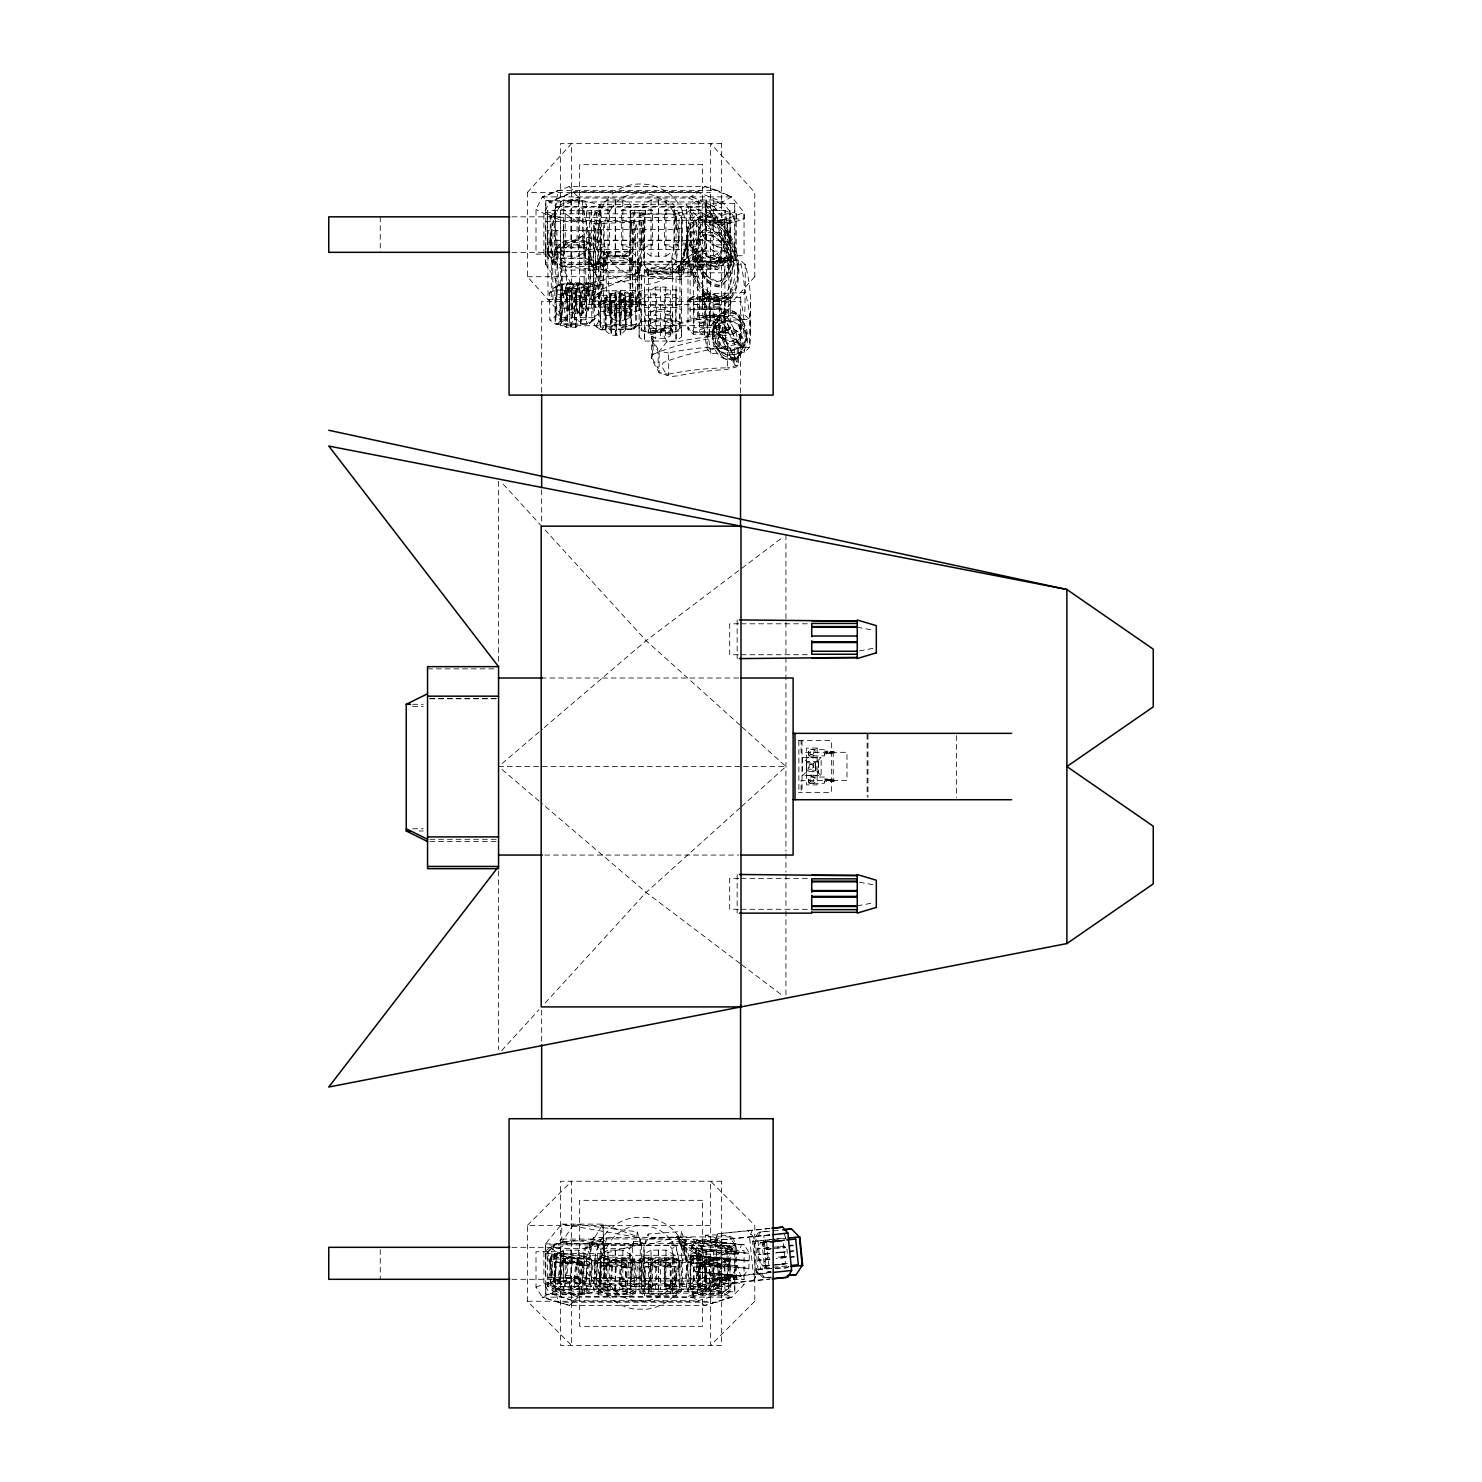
<?xml version="1.0" encoding="UTF-8"?>
<svg xmlns="http://www.w3.org/2000/svg" width="1482" height="1482" viewBox="0 0 1482 1482"><rect width="100%" height="100%" fill="white"/><g stroke="black" fill="none" stroke-linecap="round" stroke-linejoin="round"><path stroke-width="0.75" stroke-dasharray="5 3.75" d="M569.329 186.547L542.319 196.902L536.002 209.462L536.002 254.144L563.53 254.144L563.53 220.614M543.894 254.144L543.894 213.389L549.674 201.941L564.179 195.568L574.405 191.586L698.244 191.586L704.932 186.547L731.775 196.902L744.057 212.648L744.057 255.738L736.258 255.738L736.258 213.834L547.451 213.834L547.451 254.144L558.158 190.53L717.492 190.53L731.775 196.902L713.935 206.535L709.211 207.109L559.436 207.109L556.38 206.535L542.319 196.902L558.158 190.53M545.802 1294.305L545.802 1254.68L551.248 1248.622L585.594 1248.4L591.318 1246.381L597.227 1241.62L602.933 1241.62L606.675 1243.639L681.701 1243.676L710.749 1243.009L717.529 1241.471L710.749 1243.009L719.789 1248.011L724.957 1262.238L690.371 1286.839L686.648 1284.579L679.052 1284.579L674.477 1286.802L674.477 1262.812L671.809 1248.604L672.198 1241.62L678.571 1241.62L686.926 1248.641L690.371 1262.849L690.371 1286.839L724.957 1286.265L734.757 1284.579L734.757 1291.841L599.895 1290.915L582.389 1294.305L545.802 1294.305L545.802 1284.579L555.25 1286.598L555.25 1262.608L558.473 1248.4L568.199 1243.454L592.17 1243.454L597.227 1241.62M545.802 200.478L545.802 250.402L551.248 258.035L584.279 258.035L600.914 262.351L727.458 261.221L734.757 255.237L734.757 203.571L599.895 204.757L582.389 200.478L545.802 200.478L545.802 212.723L550.211 212.723L555.25 210.185L555.25 240.436L558.473 258.313L568.199 264.556L592.17 264.556L597.227 266.853L602.933 266.853L606.675 264.315L681.701 264.278L710.749 265.13L717.529 267.038M550.211 1284.579L550.211 1260.46L553.675 1246.381L563.975 1241.62L568.199 1243.454L606.675 1243.639L602.007 1248.604L601.062 1286.802L596.579 1284.579L589.817 1284.579L583.797 1286.598L583.797 1262.608L585.594 1248.4L592.17 1243.454M592.17 264.556L585.594 258.313L583.797 240.436L583.797 210.185L589.817 212.723L596.579 212.723L601.062 209.925L602.007 258.053L606.675 264.315L568.199 264.556L563.975 266.853L553.675 260.869L550.211 243.122L550.211 212.723M551.119 254.144L551.119 216.983L556.38 206.535L578.276 196.976L580.259 198.032L688.463 198.032L698.263 192.382L722.438 201.941L733.646 216.298L733.646 222.078L717.473 222.078L717.473 217.391L554.342 217.391M554.472 254.144L554.472 216.983L559.474 206.535M560.548 1277.706L560.548 1244.936M560.548 262.685L560.641 220.614L547.451 213.834M545.45 1253.568L604.119 1253.568L641.521 1243.898L636.964 1237.285L561.771 1224.113L545.45 1243.898L545.45 1253.568L561.771 1239.082L561.771 1224.113L602.878 1224.113L639.279 1237.285L641.521 1243.898L641.521 1277.706L545.45 1277.706L545.45 1244.936L641.521 1244.936M560.548 263.981L573.942 288.916L637.149 279.246L641.521 263.981L604.119 251.81L545.45 251.81L561.771 270.057L561.771 288.916L602.878 288.916L639.279 272.336L641.521 263.981L641.521 221.411L545.45 221.411L545.45 262.685L641.521 262.685M582.389 1294.305L582.389 1266.073L584.279 1248.622L591.003 1241.897L605.693 1238.804L717.529 1239.508L734.757 1251.919L705.376 1291.841L705.376 1263.461L701.171 1246.103L694.298 1241.897L678.534 1238.804L683.35 1245.195L686.611 1262.479L705.376 1263.461L733.016 1249.752L694.298 1241.897L683.35 1245.195L600.914 1245.195L584.279 1248.622M582.389 200.478L582.389 236.064L584.279 258.035L591.003 266.519L605.693 270.409L717.529 269.539L734.757 253.885L705.376 203.571L705.376 239.343L701.171 261.221L694.298 266.519L678.534 270.409L683.35 262.351L686.611 240.584L705.376 239.343L733.016 256.608L694.298 266.519L683.35 262.351M589.817 1284.579L589.688 1244.936M589.688 262.685L589.817 212.723M596.579 1284.579L597.765 1246.381L602.933 1241.62M602.933 266.853L597.765 260.869L596.579 212.723M604.119 1277.706L604.119 1244.936M604.119 262.685L604.119 221.411M630.146 1262.812L630.146 1286.246L645.374 1286.246L643.91 1243.639L640.076 1241.62L633.703 1241.62L631.11 1243.639L629.665 1248.604L630.146 1262.812L633.222 1260.46L640.817 1260.46L645.374 1262.812M630.146 240.158L630.146 210.629L645.374 210.629L643.91 264.315L640.076 266.853L633.703 266.853L631.11 264.315L629.665 258.053L630.146 240.158L633.222 243.122L640.817 243.122L645.374 240.158M633.222 1260.46L630.146 1286.246L633.222 1284.486L632.592 1246.381L633.703 1241.62M633.222 243.122L633.222 212.871L630.146 210.629L633.222 243.122L632.592 260.869L633.703 266.853M643.91 1278.281L643.91 1245.51L648.19 1238.452L677.237 1236.896L681.442 1245.51L681.424 1291.285L676.051 1295.787L644.503 1295.787L639.131 1291.285L639.131 1262.664L644.503 1259.663L676.051 1259.663L681.424 1262.664L681.424 1261.59L676.051 1258.255L644.503 1258.255L639.131 1261.553M639.131 337.007L639.131 291.75L644.503 289.898L676.051 289.898L681.424 291.75L681.424 337.007L676.051 341.045L644.503 341.045L639.131 337.007L639.131 327.244L644.503 331.264L676.051 331.264L681.424 327.244L681.424 337.007M640.817 1260.46L645.374 1286.246L640.817 1284.486L640.076 1241.62M640.817 243.122L640.817 212.871L645.374 210.629L640.817 243.122L640.076 266.853M641.298 1288.432L641.298 1264.887L648.523 1260.385L648.523 1293.675L641.298 1288.432L641.298 1279.485L648.523 1281.022L648.523 1293.675M679.905 314.258L679.905 330.69L672.661 332.394L648.523 332.394L641.298 330.69L641.298 314.258M641.298 279.468L641.298 274.985L648.523 267.779L672.661 267.779L679.905 274.985L679.905 330.69M705.376 239.343L686.611 204.757L686.703 261.962L681.312 279.616L648.19 276.43L643.91 261.962L643.91 220.688M644.503 289.898L644.503 341.045L644.503 331.264M681.424 228.172L676.051 229.525L644.503 229.525L644.503 214.13L676.051 214.13L681.424 215.964L681.442 261.962L677.237 272.818L648.19 270.854L643.91 261.962L735.091 261.962L735.091 251.088L696.392 251.088L681.442 261.962M649.487 1290.748L649.487 1265.239L671.198 1265.239L671.198 1290.748M671.198 318.686L671.198 330.56L649.487 330.56L649.487 318.686L671.198 318.686L671.198 320.964M650.968 1266.35L650.968 1278.855L670.216 1278.855L670.216 1266.35M651.358 358.607L651.358 337.285L653.099 333.005L665.548 327.578A196.902 131.861 0 0 1 721.363 313.739L725.272 313.239L736.165 332.95L738.592 343.731L738.592 365.072L736.165 367.073L726.365 369.518A226.727 151.831 0 0 0 677.7 375.872L671.087 376.521L659.157 372.723L651.358 358.607L653.099 354.328L653.099 333.005L655.526 331.987A179.433 120.172 0 0 1 718.696 316.314L723.179 315.87L725.272 313.239M651.358 337.285L659.157 351.401L659.157 372.723L668.456 374.261L668.456 352.938L671.642 352.271A210.574 141.012 0 0 1 727.495 346.51L738.592 343.731L723.179 315.87L723.179 337.192L725.272 347.362L736.165 367.073M672.661 1260.385L679.905 1264.887L679.905 1288.432L672.661 1293.675L672.661 1260.385L648.523 1260.126M729.996 212.723L729.996 243.122L724.957 210.611L724.957 240.881L719.789 258.794L710.749 265.13L714.991 267.038L724.587 260.925L729.996 243.122L724.957 240.881L690.371 209.888L686.648 212.723L679.052 212.723L674.477 209.925L674.477 240.158L671.809 258.053L672.198 266.853L678.571 266.853L686.926 258.016L690.371 240.121L690.371 209.888L724.957 210.611L729.996 212.723L734.757 212.723L734.757 203.571M676.051 289.898L676.051 341.045L676.051 331.264M676.051 229.525L676.051 214.13L676.051 307.33L681.424 310.312L681.424 215.964M679.052 1284.579L679.052 1260.46L676.163 1246.381L672.198 1241.62L668.345 1243.639L671.809 1248.604L676.163 1246.381M676.163 260.869L671.809 258.053L668.345 264.315L672.198 266.853L676.163 260.869L679.052 243.122L679.052 212.723M679.905 279.468L679.905 274.985M681.442 1245.51L696.392 1254.142L735.091 1254.142L735.091 1245.51L643.91 1245.51L648.19 1234.024L681.312 1231.505L686.703 1245.51L686.611 1290.915L705.376 1263.461M724.587 1246.325L719.789 1248.011L714.991 1241.471L724.587 1246.325L729.996 1260.46L730.274 1291.285L724.902 1295.787L693.354 1295.787L687.981 1291.285L687.981 1261.59L693.354 1258.255L724.902 1258.255L730.274 1261.553L730.274 1262.664L724.902 1259.663L693.354 1259.663L687.981 1262.664M687.981 300.401L687.981 328.615L693.354 332.672L724.902 332.672L730.274 328.615L730.274 300.401L724.902 297.4L693.354 297.4L687.981 300.401L693.354 299.105L724.902 299.105L730.274 300.383M690.149 1288.432L690.149 1279.485L697.374 1281.022L697.374 1293.675L690.149 1288.432L690.149 1264.887L697.374 1260.385L721.512 1260.126M693.354 332.672L693.354 297.4M696.392 1278.281L696.392 1245.51M696.392 261.962L696.392 220.688M697.374 1293.675L697.374 1260.385M699.819 1266.35L699.819 1278.855L719.066 1278.855L719.066 1266.35M702.542 303.199L702.783 266.149L706.543 261.277L740.166 260.054L745.242 264.611A320.557 214.668 0 0 1 749.651 319.464L749.651 347.344L744.575 352.271L710.952 353.494L707.192 348.881A479.501 321.112 0 0 1 702.783 294.029L745.242 292.51A320.557 214.668 0 0 1 749.651 347.344L707.192 348.881L707.192 321.001A479.501 321.112 0 0 1 702.783 266.149L745.242 264.611L745.242 292.51L740.166 297.437L706.543 298.642L702.783 294.029M705.099 1278.281L705.099 1254.105L689.519 1245.51M705.099 220.688L705.099 251.125L689.519 261.962M722.494 340.693L722.494 321.501L725.439 320.779L737.239 342.138L737.239 361.33L734.294 362.053L722.494 340.693L725.439 339.971L737.239 361.33M724.902 332.672L724.902 297.4M725.439 339.971L725.439 320.779M727.162 1278.281L727.162 1245.51M727.162 261.962L727.162 220.688M668.456 374.261L671.642 373.594A210.574 141.012 0 0 1 727.495 367.832L727.495 346.492M728.755 1288.432L728.755 1264.887L721.512 1260.385L721.512 1293.675L728.755 1288.432L728.755 1279.485L721.512 1281.022L554.342 1280.893L554.342 1251.716L554.472 1281.208L559.474 1289.507M734.294 362.053L734.294 342.861L722.494 321.501M734.757 1291.841L734.757 1250.845L733.016 1249.03L727.458 1246.103L694.298 1241.897L717.529 1239.508L701.171 1246.103L683.35 1245.195M750.522 333.58L750.522 301.124M569.477 304.94L570.348 325.243M572.404 317.204L572.033 295.066M618.735 304.551L618.976 300.939M610.695 293.732L610.084 317.685L611.269 335.117L610.936 293.584L605.416 298.308L605.879 331.06L611.029 335.265L620.587 335.117C618.605 328.634 620.347 252.829 621.217 314.555M624.904 307.552L625.608 296.641L626.071 329.375L620.587 335.117M686.722 246.049C686.277 233.396 688.482 215.094 703.302 211.815C736.721 214.927 753.912 292.084 721.641 305.477C695.299 301.55 687.648 268.724 686.722 246.049C687.741 264.778 693.557 284.6 708.192 297.234C728.644 308.515 701.134 293.973 701.801 290.88M686.963 249.847C686.666 238.139 687.852 225.208 697.633 217.539L703.542 215.446C727.236 218.299 736.072 247.124 737.98 267.612M687.222 253.478C686.981 239.621 690.204 219.91 704.932 214.649C720.437 215.798 727.662 233.007 733.368 245.29M737.721 263.815C738.184 276.467 735.98 294.77 721.141 298.049L714.62 297.178L707.933 293.455L701.542 287.082M737.98 267.445L737.74 278.245L735.776 287.545L732.219 294.881L727.31 299.753L732.219 294.881M624.774 308.645C624.478 330.764 618.531 280.154 630.072 294.714L631.128 326.688L619.643 326.855L619.106 320.371L619.328 301.402L625.552 298.401L625.923 328.485L619.643 326.855L619.457 300.957L630.943 300.79L631.128 326.688M569.273 304.94L569.625 300.383M572.737 312.646L572.145 321.168M605.693 260.943L606.749 251.532L630.832 251.199L638.205 257.905L638.612 263.833A161.742 10.17 89.2 0 0 640.15 295.715L639.113 310.553L631.647 312.109L607.564 312.461L600.581 311.109L600.469 308.571A140.197 8.818 89.2 0 1 598.987 267.408L599.673 258.461L606.749 251.532L607.25 257.979A150.404 9.466 89.2 0 0 609.102 293.51L609.398 301.717L607.564 312.461L607.416 309.627A127.804 8.04 89.2 0 1 605.749 263.036L605.693 260.943L629.776 260.591L630.832 251.199L631.332 257.627A150.404 9.466 89.2 0 0 633.185 293.177L633.481 301.365L631.647 312.109L631.499 309.275A127.804 8.04 89.2 0 1 629.831 262.685L629.776 260.591M602.878 288.916L604.119 251.81L602.878 288.916L593.726 270.057L589.688 251.81M636.964 1237.285L637.149 1231.783L573.942 1224.113L560.548 1243.898M691.538 1255.717L749.114 1261.052L714.083 1258.718L690.964 1255.884L710.971 1256.569L749.132 1260.737L691.557 1255.402M616.364 330.653L616.456 305.848M576.906 288.323L576.035 305.329L577.924 313.313M576.239 294.436L576.239 305.329M580.092 300.086L579.499 309.849L577.739 313.313M618.772 300.939L619.328 294.992M621.551 311.313L620.606 320.205L619.383 317.593M568.199 1243.454L561.826 1241.897L605.693 1238.804L600.914 1245.195L599.895 1290.915L582.389 1266.073L551.248 1248.622M569.421 300.383L570.829 290.342L571.867 292.325M598.469 1294.731L600.895 1257.255L632.388 1259.292L637.538 1262.942L635.611 1292.619L629.961 1296.769L598.469 1294.731L593.411 1289.877L595.319 1260.237L600.895 1257.255M604.971 1256.569L602.618 1292.878L595.745 1287.191L597.394 1261.478L604.971 1256.569L629.053 1258.125L635.926 1263.979L634.259 1289.673L626.701 1294.434L629.053 1258.125M605.064 1286.784L606.601 1262.96L611.918 1260.348L621.477 1260.96L626.423 1264.239L624.885 1288.062L619.606 1289.988L610.047 1289.377L605.064 1286.784L610.047 1289.377L611.918 1260.348M612.529 1266.239L611.362 1284.227L605.156 1285.468L611.362 1284.097L599.877 1283.486L601.044 1265.498L612.529 1266.239L606.508 1264.276M614.734 1289.673L616.808 1260.663M626.33 1265.572L620.124 1266.721L618.976 1284.709L624.959 1286.765M621.477 1260.96L619.606 1289.988L624.885 1288.006M629.961 1296.769L632.388 1259.292M615.049 292.121L614.048 304.625L615.382 320.353C633.296 325.651 624.959 301.365 624.959 291.898L615.4 292.028L609.973 295.066L609.936 317.463L615.382 320.353L616.679 311.368L616.067 294.714L615.808 293.51L615.067 322.872M615.345 295.214L614.974 317.63M686.703 1245.51L680.942 1236.896L681.312 1231.505M712.527 331.283L714.454 321.613L719.585 315.221C700.282 344.38 755.338 354.05 741.519 319.019C765.861 355.847 710.341 381.708 712.527 331.283C710.786 355.217 748.929 357.255 746.409 332.061M712.935 330.393L713.287 340.638M712.527 339.749C710.008 314.555 748.132 316.592 746.409 340.527M746.409 336.21L746.002 341.397L741.926 350.03M618.92 297.678L619.606 293.084M561.215 251.532L563.345 241.696L587.317 241.696L594.578 247.661L595.171 252.477A124.229 14.283 -90 0 0 597.098 279.301L597.376 285.507L594.856 294.029L587.187 295.659L563.216 295.659L556.491 294.029L556.343 291.88A106.463 12.245 -90 0 1 554.768 256.608L556.232 247.661L563.345 241.696L564.086 246.846A116.43 13.375 -90 0 0 566.476 276.578L566.772 283.618L563.216 295.659L563.012 293.288A97.219 11.171 -90 0 1 561.233 253.348L561.215 251.532L585.186 251.532L587.317 241.696L588.058 246.846A116.43 13.375 -90 0 0 590.447 276.578L590.744 283.618L587.187 295.659L586.983 293.288A97.219 11.171 -90 0 1 585.205 253.348L585.186 251.532M697.244 240.417C695.28 256.645 699.245 287.36 720.66 286.915C737.777 273.688 725.754 223.967 704.506 221.244L700.301 225.764L697.244 240.417L698.874 235.119L704.728 228.821C713.805 226.357 720.326 235.694 723.809 242.733M697.059 252.625L699.263 241.029L705.136 234.73C719.53 232.544 726.161 250.736 728.236 262.166M699.115 229.599C697.54 240.51 702.06 259.498 715.695 258.813C724.42 252.755 721.715 239.676 718.251 231.266M728.329 263.092L726.124 274.689L720.252 280.987C741.722 267.26 729.385 218.595 703.061 219.114C684.943 234.526 694.41 267.871 712.323 280.302M568.162 309.831C585.464 311.776 570.255 271.447 566.717 297.085C568.68 327.263 568.829 296.289 571.459 290.713M571.811 324.299L572.348 321.168M591.318 1246.381L589.817 1260.46L583.797 1286.598M690.371 209.888L683.369 260.869L678.571 266.853M551.341 1256.366L547.932 1285.876L552.749 1290.97L584.093 1294.601L589.947 1290.729L593.356 1261.219M552.749 1290.97L557.065 1253.661L588.41 1257.292L593.356 1261.201M554.731 1279.8L556.806 1261.904L568.217 1263.22L566.143 1281.133L559.881 1282.06M561.178 1253.179L556.991 1289.321L550.396 1283.301L553.36 1257.718L561.178 1253.179L585.149 1255.958L591.707 1262.145L588.762 1287.728L580.963 1292.1L585.149 1255.958M559.733 1283.356L562.475 1259.644L567.921 1257.31L577.443 1258.403L582.204 1261.923L579.462 1285.635L574.09 1287.302L564.568 1286.209L559.733 1283.356L564.568 1286.209L567.921 1257.31M569.236 1286.746L572.774 1257.866M582.055 1263.257L575.794 1264.09L573.719 1282.004L579.61 1284.338L573.738 1281.874L585.149 1283.319M577.443 1258.403L574.09 1287.302L579.462 1285.579M584.093 1294.601L588.41 1257.292M563.975 266.853L551.248 260.869L547.655 257.516L545.802 255.089L545.802 243.122L550.211 243.122L555.25 240.436L583.797 240.436L589.817 243.122L596.579 243.122L601.062 209.925M576.313 291.102L578.258 284.859L580.296 296.363M579.295 309.849L579.666 289.731M615.956 335.043L616.29 301.179M616.382 333.506L615.715 335.191L615.03 327.541M620.828 334.988L620.754 294.659M621.199 317.241L620.402 320.205L618.939 304.551M550.211 243.122L555.25 210.185M696.392 251.088L677.237 272.818L729.885 272.818L735.091 261.962L696.392 251.088L694.669 261.962L677.237 272.818L643.91 261.962M600.581 311.109L601.618 296.27A161.742 10.17 89.2 0 1 600.08 264.389L599.673 258.461M608.694 308.719L610.102 300.476L631.777 300.161L630.461 310.572L608.787 310.887L608.694 308.719L630.369 308.404L631.777 300.161M608.787 310.887L610.102 300.476M638.205 257.905L637.519 266.834A140.197 8.818 89.2 0 0 639.001 307.997L639.113 310.553M720.326 336.859C714.991 326.503 720.641 302.773 735.535 312.461C743.519 320.779 744.001 343.991 729.051 344.12C691.686 322.02 751.3 290.676 739.648 336.729M719.27 330.708C719.381 314.981 742.63 319.352 740.166 333.709M718.066 338.896C710.786 356.643 741.352 367.128 742.149 346.028C745.539 329.226 720.604 318.445 718.066 338.896C720.678 327.281 737.591 327.874 740.889 338.748M739.11 334.284C750.929 369.796 709.822 368.277 719.789 334.413M719.27 347.603C719.381 331.875 742.63 336.266 740.166 350.604M740.166 323.539C740.074 339.267 716.806 334.876 719.27 320.538M740.166 340.434C740.074 356.162 716.806 351.79 719.27 337.451M674.477 1286.802L679.052 1260.46L686.648 1260.46L690.371 1262.849L724.957 1262.238L729.996 1260.46L724.957 1286.265M705.691 1235.173C737.832 1245.806 744.872 1233.08 705.691 1235.173L702.487 1250.789L738.166 1253.994L741.574 1244.491L699.43 1240.712L702.357 1250.641L738.166 1253.994L733.312 1238.063M572.015 324.299L570.996 327.244M769.491 1265.369C762.063 1269.759 763.471 1256.236 769.547 1257.959M606.712 1237.47L602.841 1255.291L593.356 1237.47L692.372 1237.47L701.82 1255.291L587.428 1255.291L593.356 1237.47M589.688 1253.568L593.726 1239.082L602.878 1224.113L604.119 1253.568L602.878 1224.113M556.491 294.029L559.029 285.507L558.751 279.301A124.229 14.283 -90 0 1 556.806 252.496L556.232 247.661M564.586 292.047L567.328 282.821L588.891 282.821L586.242 293.899L564.679 293.899L564.586 292.047L586.168 292.047L588.891 282.821M564.679 293.899L567.328 282.821M594.578 247.661L593.115 256.608A106.463 12.245 -90 0 0 594.69 291.88L594.856 294.029M561.308 321.724L562.308 306.292L560.918 295.066L559.9 310.498L560.974 321.816L567.347 319.76L568.217 309.682L567.31 297.122L561.233 294.992M574.608 297.215L574.405 319.149L580.703 321.816L582.055 309.831L581.277 295.807L574.608 297.215L586.298 297.122L586.353 319.76L574.664 319.853L575.794 309.682L574.886 297.122M580.648 295.066L579.629 310.498L580.703 321.816M619.42 293.084L619.939 292.047M625.293 320.131L630.591 317L629.961 295.918L623.885 297.53L624.941 320.205M684.499 249.643L677.385 272.095L701.82 249.643L587.428 249.643L593.356 272.095L692.372 272.095L701.82 249.643M678.015 272.095L685.24 249.643M712.935 330.579C714.25 319.352 727.958 312.202 737.332 319.352M610.232 318.185L611.844 301.068L600.377 301.235L600.562 327.133L612.177 326.522L612.01 301.513L605.73 298.697L605.934 329.282L612.029 326.966L609.973 295.066M600.562 327.133L600.377 301.235M605.934 329.282L605.73 298.697M625.552 298.401L625.886 330.653M630.943 300.79L630.146 316.703L624.033 315.129L635.722 314.666L635.574 297.678L623.885 297.53L625.756 329.004M817.138 757.858L817.138 784.886L806.597 784.886L806.597 757.858L817.138 757.858L818.453 761.378L818.453 771.696L817.138 775.216L806.597 775.216M698.374 1272.001L701.949 1262.664L721.678 1264.016L737.61 1265.869L740.685 1275.946L698.374 1272.001L740.685 1275.946M722.679 261.962L727.162 251.088L735.091 261.962L735.091 220.688L560.641 220.614M769.695 1228.43L752.337 1230.116A604.73 1.964 -5.7 0 0 717.788 1233.784L715.028 1240.471L718.733 1277.836L722.753 1283.875L753.115 1280.911A403.678 1.315 -5.7 0 0 769.325 1279.207M752.337 1230.116L749.577 1236.803L753.282 1274.168L757.302 1280.207L770.307 1278.929M593.356 272.095L602.841 249.643L606.712 272.095M741.519 332.061C738.907 343.694 721.993 343.083 718.696 332.209M567.958 287.953L566.476 298.604L567.977 311.072C574.071 314.48 582.111 314.629 588.15 310.887C589.373 302.661 593.578 288.49 583.13 284.859C558.232 279.894 575.461 298.679 567.977 311.072M573.052 285.081C566.031 322.724 580.666 320.297 573.608 284.859M577.387 286.267L578.462 284.859M578.276 313.091L578.814 311.905M583.148 313.091C590.151 275.448 575.535 277.875 582.593 313.313M763.545 1242.12L760.599 1242.453L757.617 1248.9L758.728 1260.237L762.934 1265.98L768.788 1265.424M729.885 261.962L735.091 251.088M566.161 290.342L564.568 309.738L566.328 327.244L567.884 312.646L566.606 290.713L561.03 293.288C560.752 303.958 554.639 321.001 566.328 327.244L575.85 327.244L580.907 323.521C581.018 313.258 587.576 295.622 575.683 290.342L574.09 309.738L575.85 327.244L577.443 307.848L575.683 290.342M561.178 323.521L562.475 307.626L561.03 293.288M580.759 293.288L579.462 309.182L580.907 323.521M571.626 326.373L570.551 326.874M681.312 279.616L680.942 272.818L686.703 261.962M815.934 768.954L815.452 770.844L806.838 770.844L806.838 762.23L815.934 762.378M778.217 1230.375L760.359 1232.135L755.264 1241.305L758.099 1269.87L764.897 1277.854L771.585 1277.188M753.115 1280.911L757.061 1274.094L753.356 1236.729L748.151 1230.82L717.788 1233.784M714.991 267.038L719.789 258.794L724.587 260.925M663.362 328.411L661.491 331.598L667.011 341.582L677.7 341.749A226.727 151.831 0 0 1 726.365 335.395L736.165 332.95M714.454 325.929L717.01 321.965M744.483 345.88L738.536 353.031M740 355.736C759.006 316.24 693.483 324.78 723.346 357.884L721.586 356.773M728.551 1280.318L737.758 1266.017L701.949 1262.664L702.857 1278.021L728.551 1280.318L702.764 1277.929M705.376 1291.841L733.016 1249.752L701.171 1246.103L686.611 1262.479L599.895 1262.479L582.389 1266.073L547.655 1252.364M766.75 1231.283L758.673 1232.209L752.56 1241.471L755.394 1270.037L763.211 1277.929L771.27 1277.002M743.334 1276.095L748.873 1268.444L749.392 1253.346L744.39 1244.806L719.252 1241.916L696.781 1240.564L691.242 1248.177L690.723 1263.275L695.725 1271.852L743.334 1276.095L695.725 1271.852M604.786 297.808L604.952 315.407L616.419 315.24L617.179 306.478L616.493 297.938L610.139 296.196L609.269 306.533L610.325 317L616.419 315.24L616.271 297.641L604.786 297.808L604.952 315.407M610.325 317L611.214 306.663L610.139 296.196M629.961 295.918L629.09 306.255L630.332 317.833M635.352 297.363L635.519 314.962M706.543 261.277A604.73 404.975 0 0 0 710.952 316.111L707.192 321.001L749.651 319.464L744.575 314.906A403.678 270.335 0 0 0 740.166 260.054M667.011 341.582L659.157 351.401L668.456 352.938M562.882 290.546L561.548 299.66L562.827 308.163L574.256 308.163L572.96 299.66L574.312 290.546L562.882 290.546L564.16 299.049L562.827 308.163M587.946 289.009C583.538 298.29 589.076 325.595 589.428 296.381C585.872 272.04 570.755 312.257 587.891 309.831M593.3 290.546L591.966 299.66L593.597 307.774L594.578 299.049L593.652 290.768L581.889 290.546L583.167 299.049L581.833 308.163L593.245 308.163M527.407 192.475L571.552 143.476L571.552 325.707L527.407 276.708L527.407 192.475L710.638 192.475M501.676 1050.627L538.948 1009.798M545.172 1002.999L646.115 892.423L739.907 807.986M709.248 1289.507L718.974 1279.096L718.974 1274.928M704.95 1278.318L704.95 1274.928L724.161 1274.928L724.161 1279.096L713.935 1289.507L692.113 1297.083L580.259 1296.25L559.436 1289.044L542.319 1297.158L536.002 1287.191L536.002 1251.716L563.53 1251.716L563.53 1278.318M543.894 1251.716L543.894 1284.06L549.674 1293.156L573.441 1300.733L698.263 1300.733L722.438 1293.156L733.646 1281.745L733.646 1277.169L717.473 1277.169L717.473 1280.893M559.436 1289.044L709.211 1289.044L713.935 1289.507L731.775 1297.158L542.319 1297.158L569.125 1305.364L705.636 1305.364L731.775 1297.158L744.057 1284.635L744.057 1250.456L736.258 1250.456L736.258 1283.708L547.451 1283.708L560.641 1278.318L735.091 1278.281L735.091 1245.51L729.885 1236.896L677.237 1236.896L643.91 1245.51M817.138 761.378L821.139 757.376L821.139 775.697L802.003 775.697M527.407 1225.373L571.552 1181.228L571.552 1345.397L527.407 1301.252L527.407 1225.373L710.638 1225.373M697.374 257.331L690.149 264.259L690.149 317.833L697.374 319.334L721.512 319.334L728.755 317.833L728.755 264.259L721.512 257.331L697.374 257.331L697.374 319.334M741.611 806.449L785.942 766.546L741.611 726.625M717.01 317.648C722.456 308.719 736.202 308.793 740.963 318.204C735.961 312.424 726.995 310.312 720.4 314.629M633.296 329.06L638.575 324.502L633.648 328.745M670.438 325.243L665.288 329.671L655.711 329.671L650.579 325.243M502.083 763.545L542.486 729.07M544.246 727.569L646.115 640.65L739.944 569.681M589.892 322.928L595.171 318.463M589.354 323.391L594.634 318.926M714.139 336.136L719.27 331.801L719.27 297.437L714.139 294.177L704.561 294.177L699.411 297.437L699.411 331.801L704.561 336.136L714.139 336.136L714.139 294.177M724.902 334.21L730.274 329.708L730.274 327.355L724.902 331.412L693.354 331.412L687.981 327.355L687.981 329.708L693.354 334.21L724.902 334.21L724.902 331.412M603.193 290.88L635.018 290.472L640.446 293.399L640.946 320.297L635.667 324.428A263.036 16.543 89.2 0 1 631.554 328.874L600.062 329.319L594.634 325.336L594.134 298.456A496.303 31.215 89.2 0 1 598.228 294.01L603.545 290.935L604.174 324.891A263.036 16.543 89.2 0 1 600.062 329.319L599.432 295.363A393.508 24.749 89.2 0 1 603.545 290.935M640.946 320.297A331.283 20.822 89.2 0 1 636.834 324.725L631.554 328.856L630.924 294.918A393.508 24.749 89.2 0 1 635.018 290.472L635.667 324.428L604.174 324.891L598.747 320.909L598.228 294.01M737.221 358.199L738.536 357.181L734.516 359.015L725.754 358.811M598.469 313.665L593.17 317.722A199.533 22.934 -90 0 1 586.576 323.965L555.231 323.965L549.841 319.908L549.507 293.121A375.872 43.2 -90 0 1 556.12 286.878L561.419 283.877L592.763 283.877L598.135 286.878L598.469 313.665A251.088 28.862 -90 0 1 591.855 319.927L586.576 323.965L586.15 290.139A298.141 34.271 -90 0 1 592.763 283.877L593.17 317.722L561.826 317.722L556.454 313.665L556.12 286.878M632.592 1246.381L629.665 1248.604L602.007 1248.604M569.125 1305.364L574.405 1301.363L549.674 1293.156L722.438 1293.156M681.424 1289.618L676.051 1293.675L644.503 1293.675L639.131 1289.618M730.274 1289.618L724.902 1293.675L693.354 1293.675L687.981 1289.618M741.797 568.291L782.274 537.688M573.441 1300.733L580.259 1296.25M679.905 1267.555L679.905 1262.683L672.661 1257.292L648.523 1257.292L641.298 1262.683L641.298 1267.555M728.755 1267.555L728.755 1262.683L721.512 1257.292L697.374 1257.292L690.149 1262.683L690.149 1267.555M600.914 1245.195C583.482 1239.786 559.9 1236.822 545.802 1250.975L545.802 1260.46C562.363 1264.072 579.832 1262.571 596.579 1260.46L601.062 1262.812L674.477 1262.812L679.052 1260.46M578.591 256.164L586.576 250.477L586.576 204.497L578.591 200.014L563.697 200.014L555.713 204.497L555.713 250.477L563.697 256.164L578.591 256.164L578.591 200.014M622.848 256.164L630.832 250.477L630.832 204.497L622.848 200.014L607.953 200.014L599.951 204.497L599.951 250.477L607.953 256.164L622.848 256.164L622.848 200.014M665.955 256.164L673.94 250.477L673.94 204.497L665.955 200.014L651.043 200.014L643.058 204.497L643.058 250.477L651.043 256.164L665.955 256.164L665.955 200.014M721.641 204.497L713.639 200.014L698.744 200.014L690.76 204.497L690.76 250.477L698.744 256.164L713.639 256.164L721.641 250.477M551.248 258.035L582.389 236.064L599.895 204.757L600.914 262.351L605.693 270.409L561.826 266.519L568.199 264.556M596.579 243.122L601.062 240.158L674.477 240.158L679.052 243.122L686.648 243.122L690.371 240.121L724.957 240.881M635.722 1290.952L630.091 1294.657L598.617 1292.619L593.504 1288.21M655.711 287.045L650.579 290.342L650.579 335.914L655.711 338.285L665.288 338.285L670.438 335.914L670.438 290.342L665.288 287.045L655.711 287.045L655.711 338.285M597.19 294.288L602.155 291.157L596.857 294.51M727.458 260.925L733.016 257.516M693.354 296.548L687.981 299.846L693.354 296.567L724.902 296.548L730.274 299.827L724.902 296.548M559.196 284.729L554.453 287.601L559.751 284.396M590.132 1289.081L584.334 1292.489L552.99 1288.877L548.118 1284.209M605.601 297.048L605.879 331.06M615.382 293.658L616.493 301.179M594.134 298.456L599.432 295.363L630.924 294.918L636.334 297.845L636.834 324.725M655.711 1260.608L650.579 1263.553L650.579 1287.432L655.711 1289.711L655.711 1260.608L665.288 1260.608L670.438 1263.553L670.438 1287.432L665.288 1289.711L665.288 1260.608M704.561 1260.608L699.411 1263.553L699.411 1287.432L704.561 1289.711L704.561 1260.608L714.139 1260.608L719.27 1263.553L719.27 1287.432L714.139 1289.711L556.38 1289.507L551.119 1281.208L551.119 1251.716M549.507 293.121L554.805 290.139A298.141 34.271 -90 0 1 561.419 283.877L561.826 317.722A199.533 22.934 -90 0 1 555.231 323.965L554.805 290.139L586.15 290.139L591.522 293.121L591.855 319.908M563.697 1250.123L555.713 1254.624L555.713 1291.118L563.697 1294.675L578.591 1294.675L586.576 1291.118L586.576 1254.624L578.591 1250.123L563.697 1250.123L563.697 1294.675M607.953 1250.123L599.951 1254.624L599.951 1291.118L607.953 1294.675L622.848 1294.675L630.832 1291.118L630.832 1254.624L622.848 1250.123L607.953 1250.123L607.953 1294.675M651.043 1250.123L643.058 1254.624L643.058 1291.118L651.043 1294.675L665.955 1294.675L673.94 1291.118L673.94 1254.624L665.955 1250.123L651.043 1250.123L651.043 1294.675M721.641 1254.624L713.639 1250.123L698.744 1250.123L690.76 1254.624L690.76 1291.118L698.744 1294.675L713.639 1294.675L721.641 1291.118M687.981 301.661L693.354 298.66L724.902 298.66L730.274 301.661M699.411 301.846L704.561 298.975L714.139 298.975L719.27 301.846M650.579 1264.202L655.711 1261.33L665.288 1261.33L670.438 1264.202M699.411 1264.202L704.561 1261.33L714.139 1261.33L719.27 1264.202M639.131 300.55L644.503 297.567L676.051 297.567L681.424 300.55M676.051 307.33L644.503 307.33L639.131 310.312L639.205 210.333M650.579 312.424L655.711 309.59L665.288 309.59L670.438 312.424M597.265 1263.664L604.767 1259.663L628.85 1261.219L635.797 1266.165M565.457 1283.708L575.627 1278.318M547.655 253.329L582.389 236.064L599.895 240.584L686.611 240.584L701.171 261.221L717.529 269.539L694.298 266.519L727.458 261.221M595.245 1261.33L600.803 1258.663L632.295 1260.7L637.464 1264.053M695.984 220.614L710.174 213.834M606.564 1263.59L611.881 1261.052L621.44 1261.682L626.386 1264.868M553.101 1259.885L560.807 1256.254L584.779 1259.033L591.466 1264.331M551.341 1256.328L557.065 1253.661M738.536 352.846C728.625 359.811 715.51 351.197 713.287 340.471M665.288 1289.711L670.438 1287.376M719.27 1287.376L714.139 1289.711L714.139 1260.608M719.27 325.04L714.139 327.3L704.561 327.3L699.411 325.04M559.436 207.109L580.259 198.032M600.914 262.351L591.003 266.519L561.826 266.519M653.099 354.328L655.526 353.309A179.433 120.172 0 0 1 718.696 337.637L723.179 337.192L738.592 365.072L727.495 367.814M551.211 1257.44L556.899 1255.069L588.243 1258.7L593.245 1262.293M562.4 1260.274L567.828 1258.014L577.35 1259.126L582.13 1262.553M588.132 287.767C585.427 294.14 584.964 305.311 588.15 310.887M670.438 334.673L664.307 333.005L664.307 294.807L670.438 292.306M719.27 329.986L713.157 327.744L713.157 301.735L719.27 299.271M698.263 192.382L573.441 192.382L549.674 201.941L722.438 201.941M536.002 1287.191L551.119 1281.208L554.472 1281.208M650.579 323.261L656.693 321.02M699.411 329.986L705.543 327.744L705.543 301.735L699.411 299.271M710.063 216.316L703.561 215.612L697.633 217.539M727.292 299.605L721.401 301.846L714.861 300.827M688.463 1296.25L709.211 1289.044M586.576 207.072L577.072 210.333L577.072 244.9L586.576 247.902M630.832 247.902L621.328 244.9L621.328 210.333L630.832 207.072M673.94 247.902L664.418 244.9L664.418 210.333L673.94 207.072M721.641 247.902L712.12 244.9L712.12 210.333L721.641 207.072M731.775 1297.158L704.932 1305.364L698.244 1301.363M555.713 247.902L565.216 244.9L565.216 210.333L555.713 207.072M599.951 247.902L609.472 244.9L609.472 210.333L599.951 207.072M643.058 247.902L652.562 244.9L652.562 210.333L643.058 207.072M690.76 247.902L700.264 244.9L700.264 210.333L690.76 207.072M704.95 220.614L704.95 224.894L724.161 224.894L744.057 218.984L744.057 212.648L709.415 224.894L709.415 220.614L726.328 213.834L726.328 218.984L744.057 218.984M567.087 319.853L566.161 307.293L567.31 297.122L555.602 297.215L555.657 319.853L567.347 319.76M586.298 297.122L585.168 307.293L586.075 319.853M555.657 319.853L556.806 309.682L555.88 297.122M744.39 1244.806L696.781 1240.564M656.693 1284.357L650.579 1286.043L656.693 1284.486L656.693 1266.443L650.579 1264.887M555.713 1289.081L565.216 1286.487L565.216 1259.052L555.713 1256.662M599.951 1289.081L609.472 1286.487L609.472 1259.052L599.951 1256.662M643.058 1289.081L652.562 1286.487L652.562 1259.052L643.058 1256.662M690.76 1289.081L700.264 1286.487L700.264 1259.052L690.76 1256.662M641.298 321.835L648.523 319.871L672.661 319.871L679.905 321.835M650.579 334.673L656.693 333.005L656.693 294.807L650.579 292.306M699.411 323.798L705.543 322.131L694.039 322.131M670.438 313.665L664.307 315.221L675.811 315.221M681.424 303.94L676.051 305.292L644.503 305.292L639.131 303.94M670.438 1264.887L664.307 1266.443L664.307 1284.486L670.438 1286.135L664.307 1284.357M719.27 1264.887L713.157 1266.443L713.157 1284.486L719.27 1286.135L713.157 1284.357M586.576 1289.081L577.072 1286.487L577.072 1259.052L586.576 1256.662M630.832 1289.081L621.328 1286.487L621.328 1259.052L630.832 1256.662M673.94 1289.081L664.418 1286.487L664.418 1259.052L673.94 1256.662M721.641 1289.081L712.12 1286.487L712.12 1259.052L721.641 1256.662M719.27 303.106L713.157 304.625L724.661 304.625M734.294 342.861L737.239 342.138M670.438 1265.498L664.307 1267.017L675.811 1267.017M719.27 1265.498L713.157 1267.017L724.661 1267.017M559.029 285.507L566.772 283.618L590.744 283.618L597.376 285.507M690.149 309.942L697.374 308.2L721.512 308.2L728.755 309.942M601.877 303.514L609.398 301.717L633.481 301.365L640.409 302.958M693.354 222.207L687.981 223.486L687.981 308.849L693.354 309.794L730.274 308.849L730.274 223.486L724.902 222.207L693.354 222.207L693.354 309.794M788.646 1266.591C785.145 1272.204 735.739 1262.979 764.897 1277.688M696.392 1254.142L694.669 1245.51L677.237 1236.896L696.392 1254.142L735.091 1245.51L727.162 1254.142L722.679 1245.51M630.072 294.714L628.961 305.014L630.146 316.703M593.504 223.763L630.091 222.319L635.722 223.152L637.464 229.191A707.84 44.516 89.2 0 1 637.464 306.57L595.245 307.182L593.504 301.124A472.165 29.696 89.2 0 1 593.504 223.763L595.245 229.803A707.84 44.516 89.2 0 1 595.245 307.182M593.504 301.124L630.091 299.679L635.722 300.513L637.464 306.57M859.375 650.913L874.213 648.134M857.263 905.854L874.213 902.705M626.293 1266.165L620.087 1267.295L631.573 1268.036M760.729 1242.453L761.989 1242.379L764.545 1268.092M730.274 231.952L724.902 232.896L687.981 231.952M559.9 1281.967L566.161 1281.004M637.464 229.191L595.245 229.803M716.417 281.561L721.419 280.765M634.852 1280.744L627.516 1281.819L603.433 1280.244L596.32 1278.244M701.171 261.221L733.016 256.608L705.376 203.571M771.214 1248.752L765.138 1249.326L763.804 1235.692L769.806 1235.043M771.159 1248.659C762.711 1253.179 758.562 1237.692 769.973 1241.453M764.582 1265.813L768.75 1265.332M769.603 1258.033C762.693 1254.902 764.768 1275.983 770.899 1271.575M724.42 317.111L728.774 316.555M734.516 354.698L725.754 354.494L717.973 349.289M581.981 1263.85L575.738 1264.665L587.15 1265.98M725.272 347.362L721.363 347.862A196.902 131.861 0 0 0 665.548 361.701L663.362 362.534L661.491 365.721L667.011 375.706M762.934 1265.98L765.879 1265.647M774.641 1239.119L752.56 1241.471L786.145 1238.248M769.065 1247.677L757.617 1248.9L770.103 1247.714M769.603 1253.235L758.173 1254.457L770.659 1253.272M769.64 1253.476L758.191 1254.698L770.677 1253.513M770.177 1259.033L758.728 1260.237L771.233 1259.07M769.343 1241.527L772.789 1241.175M776.568 1240.916L783.07 1240.249M785.071 1246.214L776.772 1247.047M774.067 1248.363L785.793 1247.27L777.198 1248.048M780.755 1252.494L785.627 1251.771M786.201 1257.551L776.197 1258.57M778.902 1264.424L785.404 1263.776M773.975 1241.045L782.218 1240.212M774.901 1241.082L779.069 1240.656M773.956 1247.177L784.015 1246.158M776.197 1252.568L784.571 1251.716M775.66 1253.012L780.736 1252.271M779.625 1252.457L784.589 1251.957M780.18 1258.014L785.145 1257.514M773.159 1265.017L784.552 1263.738M776.883 1238.896L785.812 1238.026L783.367 1231.783M780.18 1240.434L785.905 1239.86M784.534 1240.138L761.859 1242.398L769.417 1241.62M774.938 1242.009L766.657 1242.824L768.917 1265.628M776.994 1241.805L783.218 1241.194L785.479 1263.998L773.048 1265.22M782.515 1263.942L788.22 1263.368M764.416 1268.11L789.332 1265.628M788.98 1266.814L755.505 1270.055L763.23 1277.947M769.88 1234.839L749.577 1236.803A479.501 1.556 -5.7 0 0 715.028 1240.471L753.356 1236.729A320.557 1.037 -5.7 0 0 770.066 1234.988M769.862 1235.136L763.804 1235.692M771.325 1272.427L753.282 1274.168A479.501 1.556 -5.7 0 0 718.733 1277.836L757.061 1274.094A320.557 1.037 -5.7 0 0 770.677 1272.668M766.453 1241.916L762.248 1242.287M770.955 1271.649L767.38 1271.964M589.78 1278.836L582.407 1279.54L558.436 1276.762L551.434 1274.409M760.359 1232.135L758.71 1232.227M680.942 1236.896L648.19 1238.452L648.19 1234.024M710.952 316.111L744.575 314.906M741.741 1244.658L699.43 1240.712M607.175 255.701L631.239 255.367M605.823 256.979L629.906 256.627M609.102 293.529L633.185 293.177M610.176 302.643L631.851 302.328M601.118 329.801L632.61 329.337M542.319 196.902L731.775 196.902M556.38 206.535L713.935 206.535L724.161 219.632L724.161 224.894M609.472 210.333L547.34 210.333L547.34 244.9L609.472 244.9M621.328 210.333L652.562 210.333M664.418 210.333L700.264 210.333M712.12 210.333L729.996 210.333L729.996 244.9L712.12 244.9M633.222 212.871L640.817 212.871M511.994 216.835L560.548 216.835M554.472 216.983L551.119 216.983L536.002 209.462M709.248 206.535L718.974 219.632L724.161 219.632M621.328 244.9L652.562 244.9M664.418 244.9L700.264 244.9M561.548 247.79L585.52 247.79M511.994 252.329L560.548 252.329M602.007 258.053L629.665 258.053L632.592 260.869M551.248 260.869L558.473 258.313L585.594 258.313L591.318 260.869L597.227 266.853M697.374 261.536L721.512 261.536M697.374 262.962L721.512 262.962M545.45 251.81L545.45 263.981L641.521 263.981L636.964 272.336L637.149 279.246M697.374 267.019L721.512 267.019M561.771 270.057L593.726 270.057M639.279 272.336L561.771 288.916L545.45 263.981M648.523 274.133L672.661 274.133M527.407 276.708L710.638 276.708M567.402 284.674L588.984 284.674M656.693 294.807L645.189 294.807L645.189 333.005L656.693 333.005M664.307 294.807L675.811 294.807L675.811 333.005L664.307 333.005M697.374 299.883L721.512 299.883M705.543 301.735L694.039 301.735L694.039 327.744L705.543 327.744M713.157 301.735L724.661 301.735L724.661 327.744L713.157 327.744M694.039 304.625L705.543 304.625L699.411 303.106M698.337 309.164L720.048 309.164M645.189 315.221L656.693 315.221L650.579 313.665M698.337 315.518L720.048 315.518M645.189 321.02L675.811 321.02M724.661 322.131L713.157 322.131L719.27 323.798M555.787 324.076L587.687 324.076M738.814 623.792L729.7 623.792L729.7 654.729L738.814 654.729M741.093 623.792L809.45 623.792M741.093 654.729L809.45 654.729M427.557 668.864L496.285 668.864M541.189 678.015L738.703 678.015M429.854 698.411L496.285 698.411M429.854 698.782L496.285 698.782M412.644 704.302L423.296 704.302M412.644 706.525L423.296 706.525M798.539 740.611L831.365 740.611L831.365 792.462L798.539 792.462M824.418 751.189L827.808 751.189L827.808 753.967L824.418 753.967M834.162 752.912L825.233 752.282M826.104 753.541L834.162 753.541L834.162 751.689L826.104 751.689L826.104 753.967M802.003 757.376L821.139 757.376M806.597 760.21L806.597 772.863M818.453 761.378L806.597 761.378L802.596 757.376L802.596 775.697L806.597 771.696L818.453 771.696M818.453 763.008L818.453 770.066M815.452 763.082L815.452 770.844M813.822 763.86L808.468 763.86L808.468 769.214L813.822 769.214L813.822 763.082M498.563 766.546L785.942 766.546M815.934 768.843L815.452 763.249M815.452 770.696L815.934 762.433M806.597 775.438L817.138 775.438M824.418 779.013L827.808 779.013L827.808 781.774L824.418 781.774M826.104 779.421L834.162 779.421L834.162 781.292L826.104 781.292L826.104 779.013M834.162 780.051L825.233 780.051L834.162 780.681M831.365 780.551L801.095 780.551L801.095 792.462M832.977 780.551L846.982 780.551L846.982 752.319L801.095 752.319L801.095 740.611M412.644 828.771L423.296 828.771M419.036 830.994L423.296 830.994M429.854 839.294L496.285 839.294M429.854 841.517L496.285 841.517M544.746 855.058L738.703 855.058M738.814 878.344L729.7 878.344L729.7 909.281L738.814 909.281M741.093 878.344L809.45 878.344M741.093 909.281L809.45 909.281M561.771 1239.082L593.726 1239.082M545.45 1243.898L641.521 1243.898L637.149 1231.783M701.171 1246.103L727.458 1246.103M551.248 1246.381L558.473 1248.4M511.994 1247.325L560.548 1247.325M547.34 1259.052L565.216 1259.052M577.072 1259.052L609.472 1259.052M621.328 1259.052L652.562 1259.052M664.418 1259.052L700.264 1259.052M712.12 1259.052L729.996 1259.052L729.996 1286.487L712.12 1286.487M721.512 1264.183L697.374 1264.183L697.374 1257.292M645.189 1267.017L656.693 1267.017L650.579 1265.498M694.039 1267.017L705.543 1267.017L699.411 1265.498M718.974 1279.096L724.161 1279.096M511.994 1279.299L560.548 1279.299M633.222 1284.486L640.817 1284.486M645.189 1284.357L656.693 1284.486M664.307 1284.486L675.811 1284.357M713.157 1284.486L724.661 1284.357M648.523 1285.061L672.661 1285.061M697.374 1285.061L721.512 1285.061M609.472 1286.487L547.34 1286.487L547.451 1251.716L558.158 1302.215L569.329 1305.364M621.328 1286.487L652.562 1286.487M664.418 1286.487L700.264 1286.487M527.407 1301.252L710.638 1301.252M717.492 1302.215L558.158 1302.215L542.319 1297.158M680.942 272.818L648.19 270.854L648.19 276.43M604.786 1259.404L628.868 1260.96M604.526 1263.442L628.609 1264.998M620.124 1266.721L631.61 1267.462M601.007 1266.054L612.492 1266.795L606.471 1264.887M630.443 1285.45L618.976 1284.579L624.978 1286.672M603.174 1284.283L627.257 1285.839M560.844 1255.995L584.816 1258.774M560.381 1260.015L584.353 1262.794M575.794 1264.09L587.224 1265.424M556.732 1262.46L568.162 1263.776L562.252 1261.571M554.731 1279.67L566.143 1281.133M557.973 1280.781L581.944 1283.542M857.263 627.219L874.213 630.369M859.375 882.179L874.213 884.939M724.161 1274.928L744.057 1279.633L726.328 1279.633L726.328 1283.708L709.415 1278.318M644.503 229.525L639.131 228.172L639.131 215.964L644.503 214.13L644.503 307.33M699.411 1264.887L705.543 1266.443L705.543 1284.486L699.411 1286.135L705.543 1284.357L694.039 1284.486L694.039 1266.443L724.661 1266.443L724.661 1284.486M709.415 1274.928L744.057 1284.635M716.88 281.432L707.192 276.412M717.492 190.53L705.636 186.547L569.125 186.547L574.405 191.586M556.38 1289.507L578.276 1297.083M664.307 321.02L670.438 323.261M695.984 1278.318L710.174 1283.708M562.326 1260.96L568.217 1263.22M692.113 196.976L713.935 206.535M688.463 198.032L709.211 207.109M699.411 1287.376L704.561 1289.711M650.579 1287.376L655.711 1289.711M727.458 1246.325L733.016 1249.03M692.113 1297.083L698.263 1300.733M620.495 293.455L625.608 296.641M568.236 289.009L569.699 296.381M565.457 213.834L575.627 220.614M701.82 1255.291L677.385 1237.47L684.499 1255.291M600.414 329.597L594.634 325.336A331.283 20.822 89.2 0 0 598.747 320.909M739.944 963.393L646.115 892.423L544.246 805.504M741.797 964.782L782.274 995.385M502.083 769.529L542.486 804.004M737.332 319.167L740.963 322.52M739.907 725.087L646.115 640.65L545.172 530.074M573.441 192.382L578.276 196.976M678.571 1241.62L683.369 1246.381L690.371 1286.839M817.138 771.696L821.139 775.697M503.232 484.151L543.616 528.37M708.229 277.319L701.171 267.075L697.151 253.57M739.203 315.666L743.797 322.279M740.963 322.354L745.65 331.338M729.885 1245.51L735.091 1254.142M725.624 230.618C733.609 246.531 740.315 276.764 719.548 285.248C695.151 280.506 687.926 247.494 693.168 226.338L697.892 221.318L703.802 219.243C727.514 222.133 736.146 250.829 738.24 271.243M699.893 284.655C691.909 268.761 685.184 238.509 705.969 230.043C733.368 235.138 746.724 287.063 720.585 300.642C700.838 297.826 693.15 273.966 688.204 257.294M691.594 272.151L696.132 282.321M678.015 1237.47L685.24 1255.291M620.087 291.973L621.236 297.215M615.4 292.028L616.067 294.714M577.387 312.572L576.331 308.441M570.144 325.243L570.755 326.874M550.211 1260.46L555.25 1286.598M615.919 335.191L614.882 322.872M583.797 210.185L589.817 243.122L591.318 260.869M596.579 1260.46L601.062 1286.802M745.65 331.171L746.409 336.395M674.477 209.925L679.052 243.122M571.663 292.325L572.515 298.734M786.905 1249.011L787.331 1253.402M763.489 1240.23L766.305 1268.814M757.969 1240.786L760.785 1269.37M569.496 318.852L569.792 322.52M586.168 292.047L586.242 293.899M630.369 308.404L630.461 310.572M621.236 300.401L621.403 307.7M618.976 308.275L619.106 311.831M572.497 303.088L572.589 307.848M569.44 309.738L569.514 314.499M956.557 735.628L956.557 797.446M867.989 734.312L867.989 797.446M867.1 734.312L867.1 796.445M833.199 751.689L833.199 781.292M832.013 751.689L832.013 753.541M832.013 779.421L832.013 781.292M830.142 751.689L830.142 753.541M830.142 779.421L830.142 781.292M802.003 740.611L802.003 792.462M798.872 740.611L798.872 792.462M785.942 534.891L785.942 851.39M785.942 853.688L785.942 872.046M785.942 874.324L785.942 908.725M785.942 911.022L785.942 995.885M740.537 392.786L740.537 301.402L541.652 301.402L541.652 392.786M737.165 619.921L737.165 658.601M737.165 874.473L737.165 913.153M736.258 213.834L736.258 218.984M734.757 253.885L734.757 255.237M734.757 1250.845L734.757 1251.919M724.902 222.207L724.902 309.794M724.902 1258.255L724.902 1295.787M718.974 219.632L718.974 224.894M719.066 262.24L719.066 258.053L699.819 258.053L699.819 262.24M713.639 200.014L713.639 256.164M713.639 1250.123L713.639 1294.675M709.452 294.177L709.452 336.136M709.452 1260.608L709.452 1289.711M709.248 294.177L709.248 336.136M709.248 1260.608L709.248 1289.711M706.358 200.014L706.358 256.164M706.358 1250.123L706.358 1294.675M706.043 200.014L706.043 256.164M706.043 1250.123L706.043 1294.675M704.561 294.177L704.561 336.136M698.744 200.014L698.744 256.164M698.744 1250.123L698.744 1294.675M693.354 331.412L693.354 334.21M693.354 1258.255L693.354 1295.787M682.313 210.333L682.387 244.9M682.387 1259.052L682.313 1286.487M679.905 1288.432L679.905 1279.485L672.661 1281.022L672.661 1293.675M676.051 1258.255L676.051 1295.787M675.811 1284.486L675.811 1266.443L645.189 1266.443L645.189 1284.486M672.661 1257.292L672.661 1264.183L648.523 1264.183L648.523 1257.292M671.198 330.56L671.198 328.3L649.487 328.3L649.487 330.56M665.955 1250.123L665.955 1294.675M665.288 287.045L665.288 338.285M660.602 287.045L660.398 338.285M660.602 1260.608L660.398 1289.711M658.656 200.014L658.656 256.164M658.656 1250.123L658.656 1294.675M658.341 200.014L658.341 256.164M658.341 1250.123L658.341 1294.675M651.043 200.014L651.043 256.164M649.487 318.686L649.487 320.964M644.503 1258.255L644.503 1295.787M641.298 274.985L641.298 330.69M639.205 1259.052L639.205 1286.487M634.685 210.333L634.685 244.9M634.685 1259.052L634.685 1286.487M622.848 1250.123L622.848 1294.675M615.549 200.014L615.549 256.164M615.549 1250.123L615.549 1294.675M615.234 200.014L615.234 256.164M615.234 1250.123L615.234 1294.675M607.953 200.014L607.953 256.164M594.949 210.333L594.949 244.9M594.949 1259.052L594.949 1286.487M591.596 210.333L591.596 244.9M591.596 1259.052L591.596 1286.487M578.591 1250.123L578.591 1294.675M571.292 200.014L571.292 256.164M571.292 1250.123L571.292 1294.675M570.996 200.014L570.996 256.164M570.996 1250.123L570.996 1294.675M563.697 200.014L563.697 256.164M560.641 1251.716L560.641 1278.318M541.652 489.875L541.652 524.554M541.652 1010.076L541.652 1042.439M498.563 481.335L498.563 662.065M498.563 871.027L498.563 1049.46M380.244 216.835L380.244 252.329M380.244 1249.604L380.244 1279.299M591.522 293.121A375.872 43.2 -90 0 1 598.135 286.878M556.454 313.665A251.088 28.862 -90 0 1 549.841 319.927M584.334 299.605A283.988 32.641 -90 0 1 584.334 230.525M588.243 230.525A424.945 48.85 -90 0 1 588.243 299.605M552.99 299.605A283.988 32.641 -90 0 1 552.99 230.525M556.899 230.525A424.945 48.85 -90 0 1 556.899 299.605M590.132 299.605A357.718 41.107 -90 0 1 590.132 230.525M551.211 230.525A535.984 61.614 -90 0 1 551.211 299.605M636.334 297.845A496.303 31.215 89.2 0 1 640.446 293.399M635.722 300.513A472.165 29.696 89.2 0 1 635.722 223.152M710.952 353.494A604.73 404.975 0 0 1 706.543 298.642M740.166 297.437A403.678 270.335 0 0 1 744.575 352.271M770.14 1228.504A403.678 1.315 -5.7 0 1 748.151 1230.82M722.753 1283.875A604.73 1.964 -5.7 0 1 757.302 1280.207M648.523 311.294L648.523 332.394L648.523 267.779L648.523 278.431L672.661 278.431L672.661 267.779L672.661 332.394L672.661 311.294L648.523 311.294M650.968 268.594L650.968 273.299L670.216 273.299L670.216 268.594L650.968 268.594M652.376 341.268L652.376 358.274L658.156 368.74L658.156 351.716L652.376 341.268M698.337 1265.239L698.337 1290.748L720.048 1290.748L720.048 1265.239L698.337 1265.239M605.416 1264.554L603.767 1290.025L625.441 1291.415L627.09 1265.961L605.416 1264.554M606.823 1265.758L606.008 1278.244L625.237 1279.485L626.034 1267.017L606.823 1265.758M700.523 255.886C699.078 267.575 704.802 285.655 718.548 286.063C731.478 276.652 721.697 248.865 706.08 248.272L703.58 249.68L700.523 255.886M695.262 248.216C692.687 266.13 700.06 297.308 722.456 296.159C741.926 280.635 730.311 234.304 704.098 234.508L700.189 237.268L695.262 248.216M561.196 1261.182L558.269 1286.524L579.851 1289.025L582.778 1263.683L561.196 1261.182M562.549 1262.46L561.122 1274.872L580.24 1277.095L581.685 1264.683L562.549 1262.46M609.065 252.218L608.38 256.238L627.59 255.96L628.275 251.921L609.065 252.218M565.531 242.474L564.197 246.994L583.315 246.994L584.668 242.474L565.531 242.474M603.952 203.997L598.08 215.724A56.52 56.52 0 0 0 598.654 254.997C611.121 295.659 672.995 294.381 684.11 253.459A56.52 56.52 0 0 0 683.535 214.168C672.754 179.933 622.533 172.486 603.952 203.997M610.714 209.573L605.916 219.151A46.238 46.238 0 0 0 606.379 251.292C616.586 284.544 667.178 283.507 676.274 250.032A46.238 46.238 0 0 0 675.811 217.891C666.993 189.881 625.923 183.787 610.714 209.573M754.783 276.708L710.638 325.707L710.638 143.476L754.783 192.475L754.783 276.708M754.783 1301.252L710.638 1345.397L710.638 1181.228L754.783 1225.373L754.783 1301.252M691.798 1248.011L749.392 1253.346L691.798 1248.011M691.297 1263.109L748.873 1268.444L691.297 1263.109M786.701 1256.31L778.161 1257.181L786.646 1256.236M721.641 143.476L560.548 143.476L560.548 325.707L721.641 325.707L721.641 143.476M702.542 164.669L579.647 164.669L579.647 304.514L702.542 304.514L702.542 164.669M593.245 230.525L548.118 230.525A357.718 41.107 -90 0 0 548.118 299.605L593.245 299.605A535.984 61.614 -90 0 0 593.245 230.525M720.048 306.978L698.337 306.978L698.337 317.722L720.048 317.722L720.048 306.978M817.138 748.077L806.597 748.077L806.597 757.524L817.138 757.524L817.138 748.077M824.418 749.707L808.764 749.707L808.764 755.913L824.418 755.913L824.418 749.707M824.418 777.068L808.764 777.068L808.764 783.256L824.418 783.256L824.418 777.068M721.641 1181.228L560.548 1181.228L560.548 1345.397L721.641 1345.397L721.641 1181.228M702.542 1200.327L579.647 1200.327L579.647 1326.316L702.542 1326.316L702.542 1200.327M647.875 1217.574L635.797 1217.37A46.238 46.238 0 0 0 634.315 1309.069L646.393 1309.254A46.238 46.238 0 0 0 647.875 1217.574M646.634 1225.892L636.76 1225.744A37.828 37.828 0 0 0 635.556 1300.733L645.43 1300.9A37.828 37.828 0 0 0 646.634 1225.892M811.617 764.453L811.062 764.397A2.149 2.149 0 0 0 809.691 768.121L811.228 768.676A2.149 2.149 0 0 0 812.599 764.971L811.617 764.453M632.295 229.951L630.091 222.319A374.613 23.564 89.2 0 0 630.091 299.679L632.295 307.311A561.048 35.272 89.2 0 0 632.295 229.951M600.803 230.414L598.617 222.763A374.613 23.564 89.2 0 0 598.617 300.142L600.803 307.774A561.048 35.272 89.2 0 0 600.803 230.414M810.117 783.2A3.52 3.52 0 0 0 815.378 780.162A3.52 3.52 0 0 0 810.117 777.105A3.52 3.52 0 0 0 810.117 783.2M810.913 781.829A1.927 1.927 0 0 0 813.785 780.162A1.927 1.927 0 0 0 810.913 778.495A1.927 1.927 0 0 0 810.913 781.829M810.913 754.468A1.927 1.927 0 0 0 813.785 752.8A1.927 1.927 0 0 0 810.913 751.133A1.927 1.927 0 0 0 810.913 754.468M809.376 755.301A3.52 3.52 0 0 0 815.267 753.727A3.52 3.52 0 0 0 810.95 749.41A3.52 3.52 0 0 0 809.376 755.301"/><path stroke-width="1.5" d="M772.27 1278.892A403.678 1.315 -5.7 0 0 787.664 1277.243L791.61 1270.444L787.905 1233.08L782.7 1227.152L771.863 1228.207M787.201 1275.65L796.112 1274.761L802.207 1265.517L799.372 1236.933L791.592 1229.041L782.663 1229.93M427.557 866.451L498.563 866.451L328.745 1087.028L1066.892 943.571L1153.255 883.902L1153.255 826.215L1066.892 766.546L1153.255 706.877L1153.255 649.172L1066.892 589.503L328.745 430.262M427.557 841.517L406.253 830.994L406.253 704.302L427.557 693.78M791.592 1229.041L784.941 1229.486M795.667 1239.045L798.353 1264.739L791.462 1265.443M788.35 1238.026L799.854 1236.84L802.688 1265.424L791.184 1266.61M796.112 1274.761L790.703 1275.131M789.406 1245.751L792.907 1245.399M789.98 1251.549L793.463 1250.956M790.536 1257.107L794.037 1256.736M786.664 1239.934L795.797 1239.026M772.474 1278.725L787.664 1277.243M801.114 1265.554L802.688 1265.424M509.697 216.835L328.745 216.835L328.745 252.329L509.697 252.329M739.425 619.921L857.263 621.106M811.728 620.754L857.263 620.754M857.263 623.44L811.728 623.44L811.728 636.667M811.728 626.59L857.263 626.59M811.728 627.275L857.263 627.275M811.728 636.019L857.263 636.019M811.728 641.891L857.263 641.854M811.728 642.503L857.263 642.503M811.728 651.246L857.263 651.246M857.263 654.229L811.728 654.229L811.728 640.724M857.263 657.415L739.425 658.601M811.728 657.767L857.263 657.767M498.563 666.641L427.557 666.641L427.557 868.674L498.563 868.674L498.563 666.641L328.745 446.045L1066.892 589.503L1066.892 943.571M498.563 678.015L542.431 678.015M741 678.015L793.111 678.015L793.111 855.058L741 855.058M427.557 696.17L498.563 696.17M406.253 704.302L410.514 704.302M793.111 733.349L1011.724 733.349M793.111 799.724L1011.724 799.724M406.253 830.994L410.514 830.994M427.557 836.904L498.563 836.904M498.563 855.058L542.431 855.058M739.425 874.473L857.263 875.658M811.728 875.306L857.263 875.306M857.263 878.845L811.728 878.845L811.728 892.349M811.728 881.142L857.263 881.142M811.728 881.827L857.263 881.827M811.728 890.571L857.263 890.571M811.728 891.182L857.263 891.182M811.728 896.406L857.263 896.406M811.728 897.055L857.263 897.055M811.728 905.798L857.263 905.798M811.728 906.484L857.263 906.484M857.263 909.652L811.728 909.652L811.728 895.276M811.728 912.319L857.263 912.319M739.425 913.153L811.728 913.153L811.728 911.967M509.697 1247.325L328.745 1247.325L328.745 1279.299L509.697 1279.299M406.253 828.771L427.557 839.294M795 733.349L795 799.724M740.537 395.083L740.537 526.851M740.537 1005.444L740.537 1118.725M541.652 395.083L541.652 487.559M541.652 1044.754L541.652 1118.725M787.924 1233.08A320.557 1.037 -5.7 0 1 773.011 1234.673M791.61 1270.444A320.557 1.037 -5.7 0 1 773.771 1272.353M782.7 1227.152A403.678 1.315 -5.7 0 1 772.863 1228.207M876.325 652.84L857.263 658.545L857.263 619.995L876.325 625.663L876.325 652.84M876.325 907.41L857.263 913.097L857.263 874.547L876.325 880.234L876.325 907.41M773.141 74.1L509.048 74.1L509.048 395.083L773.141 395.083L773.141 74.1M741 526.166L541.189 526.166L541.189 1006.908L741 1006.908L741 526.166M773.141 1118.725L509.048 1118.725L509.048 1407.9L773.141 1407.9L773.141 1118.725"/></g></svg>
